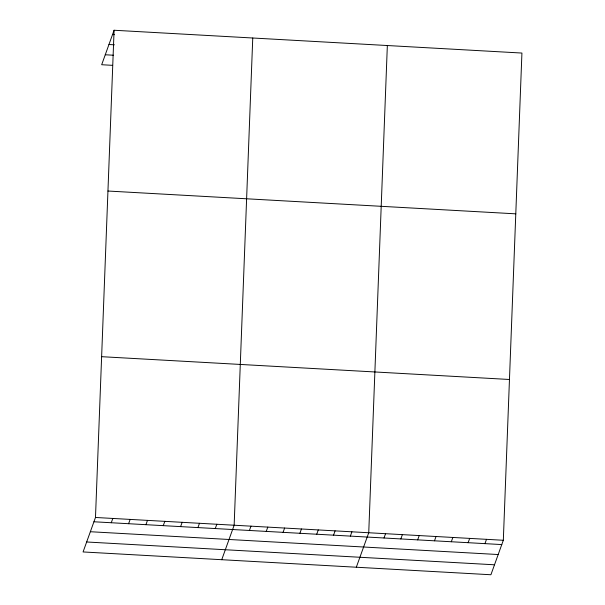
<?xml version="1.0" encoding="UTF-8"?>
<svg xmlns="http://www.w3.org/2000/svg" width="605" height="605" viewBox="0 0 605 605"><rect width="100%" height="100%" fill="white"/><g stroke="black" fill="none" stroke-linecap="round" stroke-linejoin="round"><path stroke-width="0.91" d="M95.484 517.472L114.088 30.25L521.926 53.051L503.322 540.273L490.912 574.75L83.074 551.949L95.484 517.472L503.322 540.273M252.754 38.002L234.15 525.223L221.74 559.701M387.344 45.526L368.74 532.748L356.322 567.225M114.088 30.25L101.678 64.727L112.621 65.34M111.267 522.743L112.817 518.44M128.6 523.711L130.151 519.408M145.934 524.679L147.484 520.376M163.267 525.647L164.817 521.344M180.6 526.615L182.15 522.312M197.933 527.59L199.484 523.28M215.267 528.558L216.817 524.255M249.426 530.464L250.977 526.161M266.245 531.409L267.796 527.106M283.072 532.347L284.622 528.044M299.899 533.285L301.441 528.982M316.717 534.23L318.268 529.927M333.544 535.168L335.094 530.865M350.363 536.113L351.913 531.803M384.009 537.989L385.559 533.686M400.835 538.934L402.386 534.631M417.662 539.872L419.212 535.569M434.481 540.809L436.031 536.506M451.307 541.755L452.858 537.452M468.126 542.693L469.677 538.389M484.953 543.638L486.503 539.327M112.538 34.553L114.36 34.659M108.953 44.513L114.428 44.815M105.262 54.768L113.468 55.229M107.947 191.029L515.793 213.837M101.625 356.685L509.463 379.486M93.934 521.775L501.779 544.576M90.349 531.727L498.195 554.535M86.659 541.989L494.497 564.79"/></g></svg>
